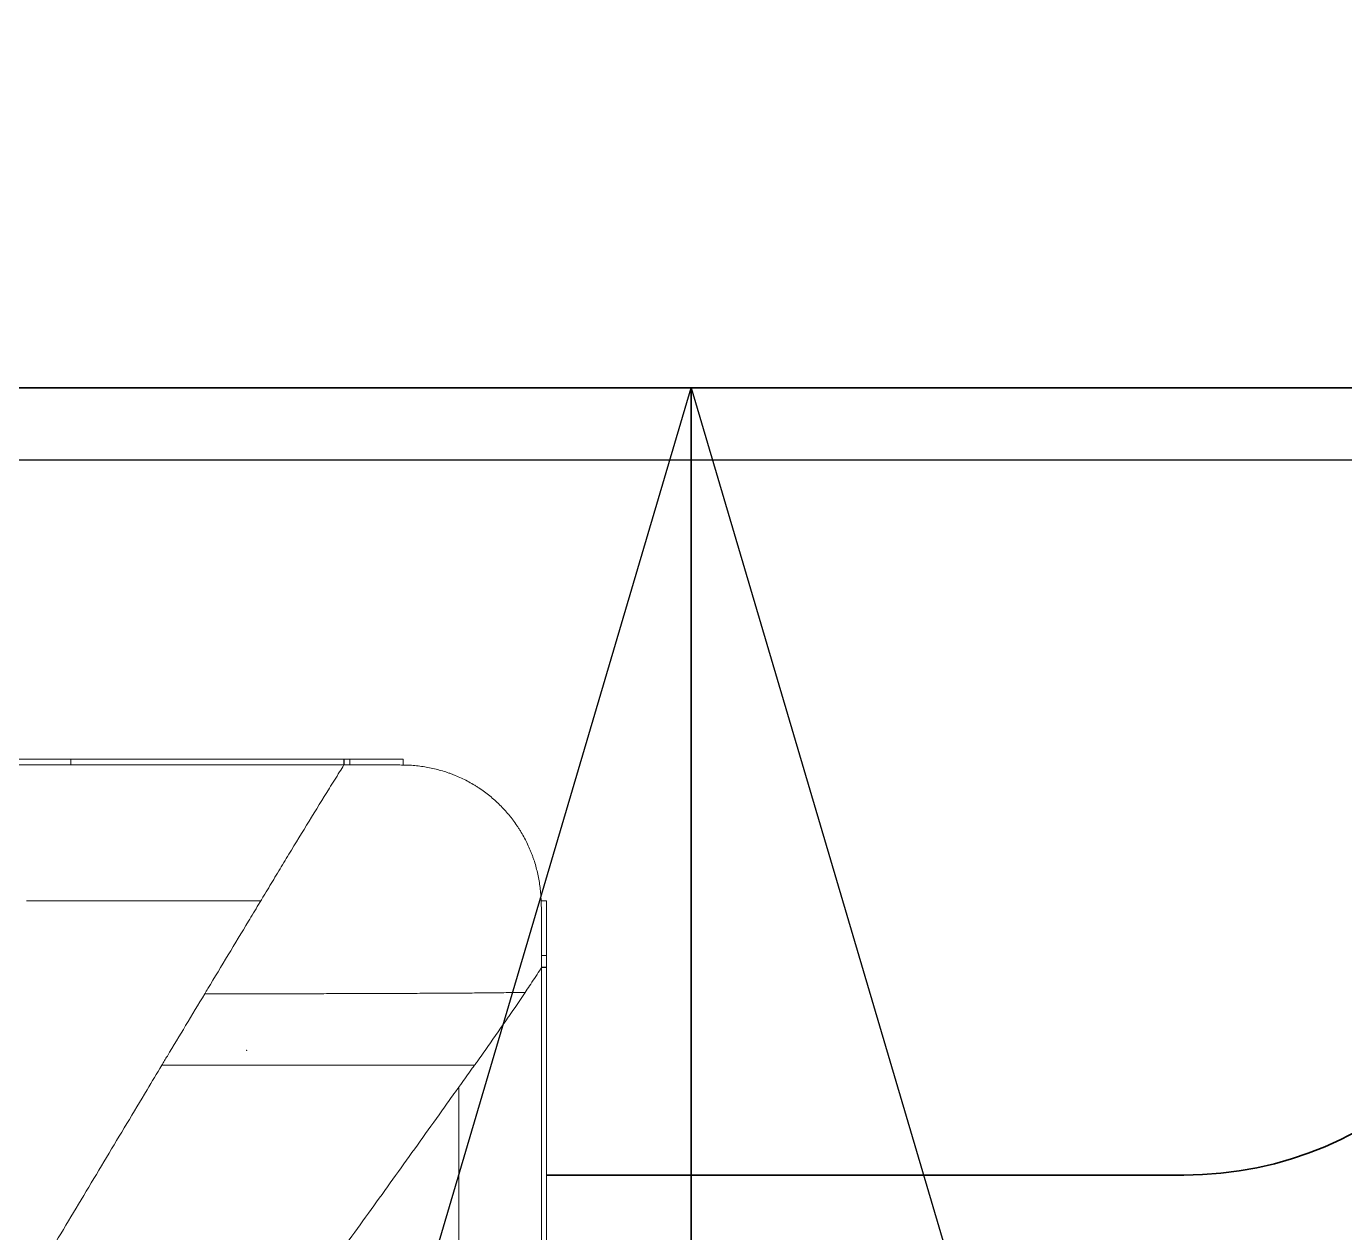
# Model space of a CAD drawing. Header units: inches. Extents: x 3778 to 56227, y -16914 to 35091.
# Drawn here: x 35995 to 36359.6, y -13172.6 to -12839 of the extents above; entities that cross this region are included whole.
import ezdxf

# ---------------------------------------------------------------- set-up
doc = ezdxf.new("R2010")
doc.units = ezdxf.units.IN
doc.header["$LTSCALE"] = 100
doc.header["$MEASUREMENT"] = 0
doc.header["$PDSIZE"] = 700.071425
for name, color, linetype in [('04-WIN', 4, 'Continuous'), ('06-FUR', 6, 'Continuous'), ('2-con', 2, 'Continuous')]:
    doc.layers.add(name, color=color, linetype=linetype)
doc.layers.add('mark-B', color=2, linetype='Continuous', lineweight=20)
doc.layers.add('SS-RLRG', color=4, linetype='Continuous', lineweight=35)

# ---------------------------------------------------------------- blocks, each defined once
blk = doc.blocks.new('cjvjf')
at = {"layer": '04-WIN'}
blk.add_lwpolyline([(145106.49, 64576.52), (147751.49, 64576.52), (147751.49, 64776.52), (145106.49, 64776.52)], close=True, dxfattribs=at)
blk = doc.blocks.new('cjscjdeh')
at = {"layer": '06-FUR', "color": 8}
for p, q in [((144021.85, 67904.88), (143528.52, 67904.88)), ((143775.18, 67069.88), (144021.85, 67904.88)), ((144515.18, 67904.88), (144021.85, 67904.88)), ((144021.85, 67904.88), (144021.85, 67069.88)), ((144021.85, 67904.88), (144268.52, 67069.88)), ((144021.85, 67069.88), (144021.85, 67904.88)), ((144988.52, 67884.88), (142068.52, 67884.88))]:
    blk.add_line(p, q, dxfattribs=at)
blk.add_blockref('cjvjf', (-2742.97, 3328.37))
blk = doc.blocks.new('무풍1way 일반')
at = {"layer": 'mark-B'}
blk.add_line((-544.41, -498.78), (-544.39, -498.78), dxfattribs=at)
blk.add_line((-544.41, -498.78), (-544.39, -498.78), dxfattribs=at)
for centre, major_axis, ratio, start_param, end_param in [((-598.09, -446.1), (-2.31, 0), 0.009278, 0.014051, 1.142358), ((-598.09, -446.1), (-2.31, 0), 0.009278, 0.014051, 1.142358), ((-546, -498.09), (0, -2.31), 0.000111, 5.014126, 6.269245), ((-546, -498.09), (0, -2.31), 0.000111, 5.014126, 6.269245)]:
    blk.add_ellipse(centre, major_axis=major_axis, ratio=ratio, start_param=start_param, end_param=end_param, dxfattribs=at)
for points, degree in [([(-600.41, -442.84), (-600.39, -308.78), (-600.38, -174.73), (-600.32, -40.67)], 3), ([(-600.41, -442.84), (-600.39, -308.78), (-600.38, -174.73), (-600.32, -40.67)], 3), ([(-505.88, -435.5), (-504.12, -432.57), (-502.36, -429.64), (-500.6, -426.71)], 3), ([(-505.88, -435.5), (-504.12, -432.57), (-502.36, -429.64), (-500.6, -426.71)], 3), ([(-600.4, -442.84), (-600.41, -442.84)], 1), ([(-600.4, -442.84), (-600.41, -442.84)], 1), ([(-600.4, -442.84), (-600.4, -442.8), (-600.4, -442.77), (-600.4, -442.73)], 3), ([(-600.4, -442.84), (-600.4, -442.8), (-600.4, -442.77), (-600.4, -442.73)], 3), ([(-600.37, -461.16), (-600.39, -461.17)], 1), ([(-600.37, -461.16), (-600.39, -461.17)], 1), ([(-521.35, -461.16), (-503.11, -461.16), (-484.88, -461.16), (-466.64, -461.16)], 3), ([(-521.35, -461.16), (-503.11, -461.16), (-484.88, -461.16), (-466.64, -461.16)], 3), ([(-466.64, -461.17), (-463.28, -461.17), (-459.91, -461.17), (-456.55, -461.17)], 3), ([(-466.64, -461.17), (-463.28, -461.17), (-459.91, -461.17), (-456.55, -461.17)], 3), ([(-456.55, -461.17), (-456.55, -461.17), (-456.55, -461.17), (-456.55, -461.16)], 3), ([(-456.55, -461.17), (-456.55, -461.17), (-456.55, -461.17), (-456.55, -461.16)], 3), ([(-544.41, -500.4), (-544.41, -500.42)], 1), ([(-544.39, -500.4), (-544.4, -500.4), (-544.4, -500.4), (-544.41, -500.4)], 3), ([(-544.41, -500.4), (-544.41, -500.42)], 1), ([(-544.39, -500.4), (-544.4, -500.4), (-544.4, -500.4), (-544.41, -500.4)], 3), ([(-468.81, -500.4), (-468.81, -500.42)], 1), ([(-468.81, -500.4), (-468.81, -500.42)], 1), ([(-447.72, -500.42), (-454.75, -500.42), (-461.78, -500.42), (-468.81, -500.42)], 3), ([(-447.72, -500.42), (-454.75, -500.42), (-461.78, -500.42), (-468.81, -500.42)], 3)]:
    blk.add_open_spline(points, degree=degree, dxfattribs=at)
for points, knots in [([(-598.85, -40.76), (-598.87, -57.51), (-598.88, -74.26), (-598.91, -107.76), (-598.93, -124.51), (-598.96, -174.76), (-598.98, -208.26), (-599.01, -275.25), (-599.02, -308.75), (-599.03, -375.75), (-599.04, -409.25), (-599.05, -442.75)], [0, 0, 0, 0, 0.125, 0.125, 0.25, 0.25, 0.5, 0.5, 0.75, 0.75, 1, 1, 1, 1]), ([(-598.85, -40.76), (-598.87, -57.51), (-598.88, -74.26), (-598.91, -107.76), (-598.93, -124.51), (-598.96, -174.76), (-598.98, -208.26), (-599.01, -275.25), (-599.02, -308.75), (-599.03, -375.75), (-599.04, -409.25), (-599.05, -442.75)], [0, 0, 0, 0, 0.125, 0.125, 0.25, 0.25, 0.5, 0.5, 0.75, 0.75, 1, 1, 1, 1]), ([(-576.12, -52.92), (-576.12, -53.56), (-576.12, -54.86), (-576.12, -56.81), (-576.12, -58.77), (-576.12, -60.74), (-576.12, -62.73), (-576.12, -64.74), (-576.12, -66.76), (-576.12, -68.79), (-576.12, -70.83), (-576.12, -72.89), (-576.12, -74.97), (-576.12, -77.05), (-576.12, -79.15), (-576.12, -81.27), (-576.12, -83.4), (-576.12, -85.54), (-576.12, -87.7), (-576.12, -89.87), (-576.12, -92.05), (-576.12, -94.25), (-576.12, -96.46), (-576.12, -98.69), (-576.12, -100.92), (-576.12, -103.18), (-576.12, -105.45), (-576.12, -107.73), (-576.12, -110.02), (-576.12, -112.33), (-576.12, -114.65), (-576.12, -116.99), (-576.12, -119.34), (-576.12, -121.7), (-576.12, -124.08), (-576.12, -126.47), (-576.12, -128.88), (-576.12, -131.3), (-576.12, -133.73), (-576.12, -136.18), (-576.12, -138.64), (-576.12, -147.53), (-576.12, -163.2), (-576.12, -186.05), (-576.12, -210.01), (-576.12, -229.05), (-576.12, -242.83), (-576.12, -251.03), (-576.12, -259.35), (-576.12, -267.8), (-576.12, -276.38), (-576.12, -285.08), (-576.12, -293.91), (-576.12, -302.87), (-576.12, -311.95), (-576.12, -321.15), (-576.12, -330.49), (-576.12, -339.95), (-576.12, -349.53), (-576.12, -359.25), (-576.12, -369.08), (-576.12, -379.05), (-576.12, -389.14), (-576.12, -399.36), (-576.12, -406.21), (-576.12, -409.66)], [0, 0, 0, 0, 0.005423, 0.010885, 0.016386, 0.021926, 0.027504, 0.033122, 0.038778, 0.044473, 0.050206, 0.055979, 0.06179, 0.067641, 0.07353, 0.079458, 0.085424, 0.09143, 0.097475, 0.103558, 0.10968, 0.115841, 0.122041, 0.12828, 0.134558, 0.140874, 0.14723, 0.153624, 0.160057, 0.166529, 0.17304, 0.179589, 0.186177, 0.192805, 0.19947, 0.206175, 0.212918, 0.219701, 0.226521, 0.233381, 0.240279, 0.247216, 0.308102, 0.37213, 0.439303, 0.509616, 0.532243, 0.555224, 0.578557, 0.602244, 0.626284, 0.650679, 0.675427, 0.700529, 0.725984, 0.751794, 0.777958, 0.804476, 0.831348, 0.858573, 0.886152, 0.914085, 0.94237, 0.971009, 1, 1, 1, 1]), ([(-576.12, -52.92), (-576.12, -53.56), (-576.12, -54.86), (-576.12, -56.81), (-576.12, -58.77), (-576.12, -60.74), (-576.12, -62.73), (-576.12, -64.74), (-576.12, -66.76), (-576.12, -68.79), (-576.12, -70.83), (-576.12, -72.89), (-576.12, -74.97), (-576.12, -77.05), (-576.12, -79.15), (-576.12, -81.27), (-576.12, -83.4), (-576.12, -85.54), (-576.12, -87.7), (-576.12, -89.87), (-576.12, -92.05), (-576.12, -94.25), (-576.12, -96.46), (-576.12, -98.69), (-576.12, -100.92), (-576.12, -103.18), (-576.12, -105.45), (-576.12, -107.73), (-576.12, -110.02), (-576.12, -112.33), (-576.12, -114.65), (-576.12, -116.99), (-576.12, -119.34), (-576.12, -121.7), (-576.12, -124.08), (-576.12, -126.47), (-576.12, -128.88), (-576.12, -131.3), (-576.12, -133.73), (-576.12, -136.18), (-576.12, -138.64), (-576.12, -147.53), (-576.12, -163.2), (-576.12, -186.05), (-576.12, -210.01), (-576.12, -229.05), (-576.12, -242.83), (-576.12, -251.03), (-576.12, -259.35), (-576.12, -267.8), (-576.12, -276.38), (-576.12, -285.08), (-576.12, -293.91), (-576.12, -302.87), (-576.12, -311.95), (-576.12, -321.15), (-576.12, -330.49), (-576.12, -339.95), (-576.12, -349.53), (-576.12, -359.25), (-576.12, -369.08), (-576.12, -379.05), (-576.12, -389.14), (-576.12, -399.36), (-576.12, -406.21), (-576.12, -409.66)], [0, 0, 0, 0, 0.005423, 0.010885, 0.016386, 0.021926, 0.027504, 0.033122, 0.038778, 0.044473, 0.050206, 0.055979, 0.06179, 0.067641, 0.07353, 0.079458, 0.085424, 0.09143, 0.097475, 0.103558, 0.10968, 0.115841, 0.122041, 0.12828, 0.134558, 0.140874, 0.14723, 0.153624, 0.160057, 0.166529, 0.17304, 0.179589, 0.186177, 0.192805, 0.19947, 0.206175, 0.212918, 0.219701, 0.226521, 0.233381, 0.240279, 0.247216, 0.308102, 0.37213, 0.439303, 0.509616, 0.532243, 0.555224, 0.578557, 0.602244, 0.626284, 0.650679, 0.675427, 0.700529, 0.725984, 0.751794, 0.777958, 0.804476, 0.831348, 0.858573, 0.886152, 0.914085, 0.94237, 0.971009, 1, 1, 1, 1]), ([(-522.37, -334.94), (-524.89, -338.42), (-531.46, -347.51), (-540.04, -359.39), (-548.12, -370.59), (-554.16, -378.98), (-560.19, -387.37), (-566.2, -395.77), (-571.2, -402.76), (-574.49, -407.39), (-575.81, -409.22), (-576.12, -409.66)], [0, 0, 0, 0, 0.139503, 0.364304, 0.476704, 0.589104, 0.701505, 0.813905, 0.926305, 0.982505, 1, 1, 1, 1]), ([(-522.37, -334.94), (-524.89, -338.42), (-531.46, -347.51), (-540.04, -359.39), (-548.12, -370.59), (-554.16, -378.98), (-560.19, -387.37), (-566.2, -395.77), (-571.2, -402.76), (-574.49, -407.39), (-575.81, -409.22), (-576.12, -409.66)], [0, 0, 0, 0, 0.139503, 0.364304, 0.476704, 0.589104, 0.701505, 0.813905, 0.926305, 0.982505, 1, 1, 1, 1]), ([(-494, -415.72), (-492.64, -413.46), (-487.55, -404.97), (-478.71, -390.24), (-469.35, -374.62), (-463.22, -364.4), (-460.84, -360.44), (-460.33, -359.59)], [0, 0, 0, 0, 0.120942, 0.454596, 0.788251, 0.955078, 1, 1, 1, 1]), ([(-494, -415.72), (-492.64, -413.46), (-487.55, -404.97), (-478.71, -390.24), (-469.35, -374.62), (-463.22, -364.4), (-460.84, -360.44), (-460.33, -359.59)], [0, 0, 0, 0, 0.120942, 0.454596, 0.788251, 0.955078, 1, 1, 1, 1]), ([(-576.12, -409.66), (-576.31, -409.92), (-577, -410.88), (-578.19, -412.53), (-579.45, -414.29), (-580.21, -415.35), (-580.48, -415.72)], [0, 0, 0, 0, 0.129938, 0.474228, 0.818517, 1, 1, 1, 1]), ([(-576.12, -409.66), (-576.31, -409.92), (-577, -410.88), (-578.19, -412.53), (-579.45, -414.29), (-580.21, -415.35), (-580.48, -415.72)], [0, 0, 0, 0, 0.129938, 0.474228, 0.818517, 1, 1, 1, 1]), ([(-580.48, -415.72), (-580.71, -416.04), (-581.94, -417.76), (-585.09, -422.19), (-587.96, -426.3), (-589.83, -429.02)], [0, 0, 0, 0, 0.074315, 0.388625, 1, 1, 1, 1]), ([(-580.48, -415.72), (-580.71, -416.04), (-581.94, -417.76), (-585.09, -422.19), (-587.96, -426.3), (-589.83, -429.02)], [0, 0, 0, 0, 0.074315, 0.388625, 1, 1, 1, 1]), ([(-580.48, -415.72), (-579.61, -415.72), (-578.73, -415.72), (-577.42, -415.72), (-576.98, -415.72), (-576.1, -415.72), (-575.66, -415.72), (-574.34, -415.72), (-573.46, -415.72), (-571.69, -415.72), (-570.81, -415.72), (-569.7, -415.72), (-569.48, -415.72), (-569.04, -415.72), (-568.81, -415.72), (-568.15, -415.72), (-567.71, -415.72), (-566.37, -415.72), (-565.48, -415.72), (-563.7, -415.72), (-562.8, -415.72), (-561.01, -415.72), (-560.11, -415.72), (-558.76, -415.72), (-558.32, -415.72), (-557.42, -415.72), (-556.97, -415.72), (-555.62, -415.72), (-554.72, -415.72), (-552.01, -415.72), (-550.21, -415.72), (-546.6, -415.72), (-544.79, -415.72), (-541.17, -415.72), (-539.36, -415.72), (-536.65, -415.72), (-535.74, -415.72), (-533.93, -415.72), (-533.02, -415.72), (-530.31, -415.72), (-528.49, -415.72), (-524.87, -415.72), (-523.05, -415.72), (-519.42, -415.72), (-517.61, -415.72), (-514.88, -415.72), (-513.98, -415.72), (-512.16, -415.72), (-511.25, -415.72), (-509.44, -415.72), (-508.53, -415.72), (-507.39, -415.72), (-507.17, -415.72), (-506.71, -415.72), (-506.48, -415.72), (-505.8, -415.72), (-505.35, -415.72), (-501.26, -415.72), (-497.63, -415.72), (-494, -415.72)], [0, 0, 0, 0, 0.03125, 0.03125, 0.046875, 0.046875, 0.0625, 0.0625, 0.09375, 0.09375, 0.125, 0.125, 0.132812, 0.132812, 0.140625, 0.140625, 0.15625, 0.15625, 0.1875, 0.1875, 0.21875, 0.21875, 0.25, 0.25, 0.265625, 0.265625, 0.28125, 0.28125, 0.3125, 0.3125, 0.375, 0.375, 0.4375, 0.4375, 0.5, 0.5, 0.53125, 0.53125, 0.5625, 0.5625, 0.625, 0.625, 0.6875, 0.6875, 0.75, 0.75, 0.78125, 0.78125, 0.8125, 0.8125, 0.84375, 0.84375, 0.851563, 0.851563, 0.859375, 0.859375, 0.875, 0.875, 1, 1, 1, 1]), ([(-580.48, -415.72), (-579.61, -415.72), (-578.73, -415.72), (-577.42, -415.72), (-576.98, -415.72), (-576.1, -415.72), (-575.66, -415.72), (-574.34, -415.72), (-573.46, -415.72), (-571.69, -415.72), (-570.81, -415.72), (-569.7, -415.72), (-569.48, -415.72), (-569.04, -415.72), (-568.81, -415.72), (-568.15, -415.72), (-567.71, -415.72), (-566.37, -415.72), (-565.48, -415.72), (-563.7, -415.72), (-562.8, -415.72), (-561.01, -415.72), (-560.11, -415.72), (-558.76, -415.72), (-558.32, -415.72), (-557.42, -415.72), (-556.97, -415.72), (-555.62, -415.72), (-554.72, -415.72), (-552.01, -415.72), (-550.21, -415.72), (-546.6, -415.72), (-544.79, -415.72), (-541.17, -415.72), (-539.36, -415.72), (-536.65, -415.72), (-535.74, -415.72), (-533.93, -415.72), (-533.02, -415.72), (-530.31, -415.72), (-528.49, -415.72), (-524.87, -415.72), (-523.05, -415.72), (-519.42, -415.72), (-517.61, -415.72), (-514.88, -415.72), (-513.98, -415.72), (-512.16, -415.72), (-511.25, -415.72), (-509.44, -415.72), (-508.53, -415.72), (-507.39, -415.72), (-507.17, -415.72), (-506.71, -415.72), (-506.48, -415.72), (-505.8, -415.72), (-505.35, -415.72), (-501.26, -415.72), (-497.63, -415.72), (-494, -415.72)], [0, 0, 0, 0, 0.03125, 0.03125, 0.046875, 0.046875, 0.0625, 0.0625, 0.09375, 0.09375, 0.125, 0.125, 0.132812, 0.132812, 0.140625, 0.140625, 0.15625, 0.15625, 0.1875, 0.1875, 0.21875, 0.21875, 0.25, 0.25, 0.265625, 0.265625, 0.28125, 0.28125, 0.3125, 0.3125, 0.375, 0.375, 0.4375, 0.4375, 0.5, 0.5, 0.53125, 0.53125, 0.5625, 0.5625, 0.625, 0.625, 0.6875, 0.6875, 0.75, 0.75, 0.78125, 0.78125, 0.8125, 0.8125, 0.84375, 0.84375, 0.851563, 0.851563, 0.859375, 0.859375, 0.875, 0.875, 1, 1, 1, 1]), ([(-500.6, -426.71), (-498.91, -423.9), (-496.71, -420.24), (-494.51, -416.57), (-494, -415.72)], [0, 0, 0, 0, 0.766411, 1, 1, 1, 1]), ([(-500.6, -426.71), (-498.91, -423.9), (-496.71, -420.24), (-494.51, -416.57), (-494, -415.72)], [0, 0, 0, 0, 0.766411, 1, 1, 1, 1]), ([(-589.83, -429.02), (-589.88, -429.1), (-591.45, -431.38), (-593.01, -433.66), (-594.49, -435.88)], [0, 0, 0, 0, 0.033607, 1, 1, 1, 1]), ([(-589.83, -429.02), (-589.88, -429.1), (-591.45, -431.38), (-593.01, -433.66), (-594.49, -435.88)], [0, 0, 0, 0, 0.033607, 1, 1, 1, 1]), ([(-594.49, -435.88), (-594.89, -436.47), (-596.23, -438.46), (-597.74, -440.76), (-598.86, -442.46), (-599.05, -442.75)], [0, 0, 0, 0, 0.259112, 0.872786, 1, 1, 1, 1]), ([(-594.49, -435.88), (-594.89, -436.47), (-596.23, -438.46), (-597.74, -440.76), (-598.86, -442.46), (-599.05, -442.75)], [0, 0, 0, 0, 0.259112, 0.872786, 1, 1, 1, 1]), ([(-505.88, -435.5), (-509.63, -435.5), (-513.37, -435.5), (-517.57, -435.5), (-518.04, -435.5), (-518.74, -435.5), (-518.97, -435.5), (-519.44, -435.5), (-519.67, -435.5), (-520.84, -435.5), (-521.78, -435.5), (-524.58, -435.5), (-526.45, -435.51), (-530.18, -435.51), (-532.05, -435.51), (-535.78, -435.52), (-537.65, -435.52), (-541.38, -435.53), (-543.24, -435.54), (-546.97, -435.55), (-548.83, -435.55), (-552.56, -435.56), (-554.42, -435.57), (-556.75, -435.58), (-557.21, -435.58), (-558.14, -435.58), (-558.61, -435.59), (-560, -435.59), (-560.93, -435.6), (-562.79, -435.6), (-563.72, -435.61), (-565.57, -435.62), (-566.5, -435.62), (-569.27, -435.63), (-571.12, -435.64), (-573.88, -435.66), (-574.8, -435.67), (-576.18, -435.68), (-576.64, -435.68), (-577.56, -435.69), (-578.01, -435.69), (-579.38, -435.7), (-580.3, -435.71), (-581.43, -435.72), (-581.66, -435.72), (-582.11, -435.72), (-582.56, -435.73), (-583.02, -435.73), (-583.35, -435.74), (-583.47, -435.74), (-583.69, -435.74), (-583.8, -435.74), (-584.14, -435.74), (-584.36, -435.75), (-584.81, -435.75), (-585.03, -435.75), (-585.7, -435.76), (-586.15, -435.77), (-587.48, -435.78), (-588.37, -435.79), (-590.13, -435.82), (-591.01, -435.83), (-592.76, -435.85), (-593.63, -435.86), (-594.49, -435.88)], [0, 0, 0, 0, 0.125, 0.125, 0.140625, 0.140625, 0.148437, 0.148437, 0.15625, 0.15625, 0.1875, 0.1875, 0.25, 0.25, 0.3125, 0.3125, 0.375, 0.375, 0.4375, 0.4375, 0.5, 0.5, 0.5625, 0.5625, 0.578125, 0.578125, 0.59375, 0.59375, 0.625, 0.625, 0.65625, 0.65625, 0.6875, 0.6875, 0.75, 0.75, 0.78125, 0.78125, 0.796875, 0.796875, 0.8125, 0.8125, 0.84375, 0.84375, 0.851563, 0.851563, 0.859375, 0.867188, 0.867188, 0.871094, 0.871094, 0.875, 0.875, 0.882813, 0.882813, 0.890625, 0.890625, 0.90625, 0.90625, 0.9375, 0.9375, 0.96875, 0.96875, 1, 1, 1, 1]), ([(-505.88, -435.5), (-509.63, -435.5), (-513.37, -435.5), (-517.57, -435.5), (-518.04, -435.5), (-518.74, -435.5), (-518.97, -435.5), (-519.44, -435.5), (-519.67, -435.5), (-520.84, -435.5), (-521.78, -435.5), (-524.58, -435.5), (-526.45, -435.51), (-530.18, -435.51), (-532.05, -435.51), (-535.78, -435.52), (-537.65, -435.52), (-541.38, -435.53), (-543.24, -435.54), (-546.97, -435.55), (-548.83, -435.55), (-552.56, -435.56), (-554.42, -435.57), (-556.75, -435.58), (-557.21, -435.58), (-558.14, -435.58), (-558.61, -435.59), (-560, -435.59), (-560.93, -435.6), (-562.79, -435.6), (-563.72, -435.61), (-565.57, -435.62), (-566.5, -435.62), (-569.27, -435.63), (-571.12, -435.64), (-573.88, -435.66), (-574.8, -435.67), (-576.18, -435.68), (-576.64, -435.68), (-577.56, -435.69), (-578.01, -435.69), (-579.38, -435.7), (-580.3, -435.71), (-581.43, -435.72), (-581.66, -435.72), (-582.11, -435.72), (-582.56, -435.73), (-583.02, -435.73), (-583.35, -435.74), (-583.47, -435.74), (-583.69, -435.74), (-583.8, -435.74), (-584.14, -435.74), (-584.36, -435.75), (-584.81, -435.75), (-585.03, -435.75), (-585.7, -435.76), (-586.15, -435.77), (-587.48, -435.78), (-588.37, -435.79), (-590.13, -435.82), (-591.01, -435.83), (-592.76, -435.85), (-593.63, -435.86), (-594.49, -435.88)], [0, 0, 0, 0, 0.125, 0.125, 0.140625, 0.140625, 0.148438, 0.148438, 0.15625, 0.15625, 0.1875, 0.1875, 0.25, 0.25, 0.3125, 0.3125, 0.375, 0.375, 0.4375, 0.4375, 0.5, 0.5, 0.5625, 0.5625, 0.578125, 0.578125, 0.59375, 0.59375, 0.625, 0.625, 0.65625, 0.65625, 0.6875, 0.6875, 0.75, 0.75, 0.78125, 0.78125, 0.796875, 0.796875, 0.8125, 0.8125, 0.84375, 0.84375, 0.851563, 0.851563, 0.859375, 0.867188, 0.867188, 0.871094, 0.871094, 0.875, 0.875, 0.882813, 0.882813, 0.890625, 0.890625, 0.90625, 0.90625, 0.9375, 0.9375, 0.96875, 0.96875, 1, 1, 1, 1]), ([(-505.88, -435.5), (-506.17, -435.98), (-508.33, -439.56), (-512.35, -446.24), (-517.03, -453.99), (-520.03, -458.96), (-521.16, -460.84), (-521.35, -461.16)], [0, 0, 0, 0, 0.055893, 0.4182, 0.780507, 0.96166, 1, 1, 1, 1]), ([(-505.88, -435.5), (-506.17, -435.98), (-508.33, -439.56), (-512.35, -446.24), (-517.03, -453.99), (-520.03, -458.96), (-521.16, -460.84), (-521.35, -461.16)], [0, 0, 0, 0, 0.055893, 0.4182, 0.780507, 0.96166, 1, 1, 1, 1]), ([(-600.41, -446.1), (-600.41, -445.56), (-600.41, -445.01), (-600.41, -444.2), (-600.41, -443.93), (-600.41, -443.38), (-600.41, -443.11), (-600.41, -442.84)], [0, 0, 0, 0, 0.5, 0.5, 0.75, 0.75, 1, 1, 1, 1]), ([(-600.41, -446.1), (-600.41, -445.56), (-600.41, -445.01), (-600.41, -444.2), (-600.41, -443.93), (-600.41, -443.38), (-600.41, -443.11), (-600.41, -442.84)], [0, 0, 0, 0, 0.5, 0.5, 0.75, 0.75, 1, 1, 1, 1]), ([(-600.4, -442.73), (-600.39, -442.73), (-600.38, -442.73), (-600.35, -442.73), (-600.33, -442.73), (-600.26, -442.74), (-600.22, -442.74), (-600.13, -442.74), (-600.08, -442.74), (-599.96, -442.74), (-599.9, -442.74), (-599.75, -442.74), (-599.68, -442.74), (-599.51, -442.74), (-599.42, -442.75), (-599.24, -442.75), (-599.15, -442.75), (-599.05, -442.75)], [0, 0, 0, 0, 0.125, 0.125, 0.25, 0.25, 0.375, 0.375, 0.5, 0.5, 0.625, 0.625, 0.75, 0.75, 0.875, 0.875, 1, 1, 1, 1]), ([(-600.4, -442.73), (-600.39, -442.73), (-600.38, -442.73), (-600.35, -442.73), (-600.33, -442.73), (-600.26, -442.74), (-600.22, -442.74), (-600.13, -442.74), (-600.08, -442.74), (-599.96, -442.74), (-599.9, -442.74), (-599.75, -442.74), (-599.68, -442.74), (-599.51, -442.74), (-599.42, -442.75), (-599.24, -442.75), (-599.15, -442.75), (-599.05, -442.75)], [0, 0, 0, 0, 0.125, 0.125, 0.25, 0.25, 0.375, 0.375, 0.5, 0.5, 0.625, 0.625, 0.75, 0.75, 0.875, 0.875, 1, 1, 1, 1]), ([(-600.4, -442.84), (-600.39, -442.84), (-600.38, -442.84), (-600.35, -442.84), (-600.33, -442.84), (-600.26, -442.84), (-600.22, -442.84), (-600.13, -442.85), (-600.08, -442.85), (-599.96, -442.85), (-599.9, -442.85), (-599.75, -442.85), (-599.68, -442.85), (-599.51, -442.85), (-599.42, -442.85), (-599.24, -442.85), (-599.15, -442.85), (-599.05, -442.86)], [0, 0, 0, 0, 0.125, 0.125, 0.25, 0.25, 0.375, 0.375, 0.5, 0.5, 0.625, 0.625, 0.75, 0.75, 0.875, 0.875, 1, 1, 1, 1]), ([(-600.4, -442.84), (-600.39, -442.84), (-600.38, -442.84), (-600.35, -442.84), (-600.33, -442.84), (-600.26, -442.84), (-600.22, -442.84), (-600.13, -442.85), (-600.08, -442.85), (-599.96, -442.85), (-599.9, -442.85), (-599.75, -442.85), (-599.68, -442.85), (-599.51, -442.85), (-599.42, -442.85), (-599.24, -442.85), (-599.15, -442.85), (-599.05, -442.86)], [0, 0, 0, 0, 0.125, 0.125, 0.25, 0.25, 0.375, 0.375, 0.5, 0.5, 0.625, 0.625, 0.75, 0.75, 0.875, 0.875, 1, 1, 1, 1]), ([(-599.05, -442.75), (-599.05, -442.75), (-599.05, -442.75), (-599.05, -442.78), (-599.05, -442.82), (-599.05, -442.86)], [0, 0, 0, 0, 0.000397, 0.000397, 1, 1, 1, 1]), ([(-599.05, -442.75), (-599.05, -442.75), (-599.05, -442.75), (-599.05, -442.78), (-599.05, -442.82), (-599.05, -442.86)], [0, 0, 0, 0, 0.000397, 0.000397, 1, 1, 1, 1]), ([(-599.05, -442.86), (-599.05, -442.94), (-599.05, -443.03), (-599.05, -443.45), (-599.05, -443.78), (-599.05, -444.65), (-599.05, -445.17), (-599.05, -445.84), (-599.05, -445.98), (-599.05, -446.12)], [0, 0, 0, 0, 0.080013, 0.080013, 0.386564, 0.386564, 0.870225, 0.870225, 1, 1, 1, 1]), ([(-599.05, -442.86), (-599.05, -442.94), (-599.05, -443.03), (-599.05, -443.45), (-599.05, -443.78), (-599.05, -444.65), (-599.05, -445.17), (-599.05, -445.84), (-599.05, -445.98), (-599.05, -446.12)], [0, 0, 0, 0, 0.080013, 0.080013, 0.386564, 0.386564, 0.870225, 0.870225, 1, 1, 1, 1]), ([(-600.37, -461.16), (-600.38, -460.54), (-600.38, -459.91), (-600.39, -458.97), (-600.39, -458.66), (-600.39, -458.18), (-600.39, -458.03), (-600.39, -457.71), (-600.39, -457.56), (-600.39, -456.77), (-600.39, -456.15), (-600.39, -454.89), (-600.39, -454.26), (-600.39, -451.12), (-600.4, -448.61), (-600.4, -446.1)], [0, 0, 0, 0, 0.125, 0.125, 0.1875, 0.1875, 0.21875, 0.21875, 0.25, 0.25, 0.375, 0.375, 0.5, 0.5, 1, 1, 1, 1]), ([(-600.37, -461.16), (-600.38, -460.54), (-600.38, -459.91), (-600.39, -458.97), (-600.39, -458.66), (-600.39, -458.18), (-600.39, -458.03), (-600.39, -457.71), (-600.39, -457.56), (-600.39, -456.77), (-600.39, -456.15), (-600.39, -454.89), (-600.39, -454.26), (-600.39, -451.12), (-600.4, -448.61), (-600.4, -446.1)], [0, 0, 0, 0, 0.125, 0.125, 0.1875, 0.1875, 0.21875, 0.21875, 0.25, 0.25, 0.375, 0.375, 0.5, 0.5, 1, 1, 1, 1]), ([(-599.05, -446.12), (-599.04, -448.64), (-599.04, -451.16), (-599.03, -454.31), (-599.03, -454.94), (-599.03, -455.88), (-599.03, -456.2), (-599.03, -456.67), (-599.03, -456.91), (-599.03, -457.14), (-599.03, -457.3), (-599.03, -457.38), (-599.03, -457.54), (-599.02, -457.61), (-599.02, -457.77), (-599.02, -457.85), (-599.02, -457.97), (-599.02, -458.01), (-599.02, -458.09), (-599.01, -458.13), (-599.01, -458.24), (-599.01, -458.32), (-598.99, -458.72), (-598.98, -459.03), (-598.95, -459.98), (-598.93, -460.6), (-598.91, -461.23)], [0, 0, 0, 0, 0.5, 0.5, 0.625, 0.625, 0.6875, 0.6875, 0.71875, 0.734375, 0.734375, 0.75, 0.75, 0.765625, 0.765625, 0.78125, 0.78125, 0.789062, 0.789062, 0.796875, 0.796875, 0.8125, 0.8125, 0.875, 0.875, 1, 1, 1, 1]), ([(-599.05, -446.12), (-599.04, -448.64), (-599.04, -451.16), (-599.03, -454.31), (-599.03, -454.94), (-599.03, -455.88), (-599.03, -456.2), (-599.03, -456.67), (-599.03, -456.91), (-599.03, -457.14), (-599.03, -457.3), (-599.03, -457.38), (-599.03, -457.54), (-599.02, -457.61), (-599.02, -457.77), (-599.02, -457.85), (-599.02, -457.97), (-599.02, -458.01), (-599.02, -458.09), (-599.01, -458.13), (-599.01, -458.24), (-599.01, -458.32), (-598.99, -458.72), (-598.98, -459.03), (-598.95, -459.98), (-598.93, -460.6), (-598.91, -461.23)], [0, 0, 0, 0, 0.5, 0.5, 0.625, 0.625, 0.6875, 0.6875, 0.71875, 0.734375, 0.734375, 0.75, 0.75, 0.765625, 0.765625, 0.78125, 0.78125, 0.789063, 0.789063, 0.796875, 0.796875, 0.8125, 0.8125, 0.875, 0.875, 1, 1, 1, 1]), ([(-600.37, -461.16), (-600.37, -461.17), (-600.36, -461.17), (-600.32, -461.18), (-600.3, -461.19), (-600.23, -461.19), (-600.19, -461.2), (-600.09, -461.2), (-600.03, -461.21), (-599.9, -461.21), (-599.83, -461.22), (-599.67, -461.22), (-599.59, -461.22), (-599.41, -461.23), (-599.32, -461.23), (-599.12, -461.23), (-599.02, -461.23), (-598.91, -461.23)], [0, 0, 0, 0, 0.125, 0.125, 0.25, 0.25, 0.375, 0.375, 0.5, 0.5, 0.625, 0.625, 0.75, 0.75, 0.875, 0.875, 1, 1, 1, 1]), ([(-600.37, -461.16), (-600.37, -461.17), (-600.36, -461.17), (-600.32, -461.18), (-600.3, -461.19), (-600.23, -461.19), (-600.19, -461.2), (-600.09, -461.2), (-600.03, -461.21), (-599.9, -461.21), (-599.83, -461.22), (-599.67, -461.22), (-599.59, -461.22), (-599.41, -461.23), (-599.32, -461.23), (-599.12, -461.23), (-599.02, -461.23), (-598.91, -461.23)], [0, 0, 0, 0, 0.125, 0.125, 0.25, 0.25, 0.375, 0.375, 0.5, 0.5, 0.625, 0.625, 0.75, 0.75, 0.875, 0.875, 1, 1, 1, 1]), ([(-598.91, -461.23), (-598.9, -461.54), (-598.89, -461.85), (-598.87, -462.23), (-598.86, -462.31), (-598.85, -462.47), (-598.84, -462.7), (-598.78, -463.55), (-598.7, -464.31), (-598.47, -466.14), (-598.26, -467.36), (-597.87, -469.16), (-597.72, -469.75), (-597.4, -470.94), (-597.23, -471.54), (-596.94, -472.42), (-596.84, -472.72), (-596.69, -473.16), (-596.64, -473.3), (-596.53, -473.59), (-596.37, -474.03), (-596.2, -474.47), (-595.97, -475.04), (-595.85, -475.32), (-595.24, -476.74), (-594.7, -477.85), (-593.82, -479.46), (-593.51, -479.99), (-593.03, -480.78), (-592.86, -481.04), (-592.53, -481.55), (-592.02, -482.32), (-591.48, -483.08), (-590.92, -483.82), (-590.73, -484.06), (-590.44, -484.43), (-590.34, -484.55), (-590.14, -484.79), (-590.04, -484.91), (-589.55, -485.51), (-589.14, -485.97), (-588.51, -486.65), (-588.3, -486.88), (-587.88, -487.32), (-587.66, -487.54), (-586.56, -488.62), (-585.65, -489.44), (-583.74, -490.99), (-582.75, -491.72), (-581.58, -492.49), (-581.45, -492.57), (-581.19, -492.74), (-581.06, -492.83), (-580.67, -493.07), (-580.4, -493.24), (-579.6, -493.71), (-579.06, -494.02), (-577.42, -494.89), (-576.29, -495.41), (-574.86, -496), (-574.57, -496.11), (-574.13, -496.28), (-573.99, -496.34), (-573.7, -496.44), (-572.97, -496.71), (-572.23, -496.95), (-570.46, -497.48), (-569.27, -497.78), (-566.86, -498.25), (-565.65, -498.43), (-563.82, -498.62), (-563.2, -498.67), (-562.43, -498.71), (-562.28, -498.71), (-561.97, -498.73), (-561.81, -498.73), (-561.35, -498.74), (-561.04, -498.75), (-560.73, -498.75)], [0, 0, 0, 0, 0.015625, 0.015625, 0.019531, 0.019531, 0.023438, 0.03125, 0.0625, 0.0625, 0.125, 0.125, 0.15625, 0.15625, 0.1875, 0.1875, 0.203125, 0.203125, 0.210938, 0.210938, 0.21875, 0.234375, 0.234375, 0.25, 0.25, 0.3125, 0.3125, 0.34375, 0.34375, 0.359375, 0.359375, 0.375, 0.40625, 0.40625, 0.421875, 0.421875, 0.429688, 0.429688, 0.4375, 0.4375, 0.46875, 0.46875, 0.484375, 0.484375, 0.5, 0.5, 0.5625, 0.5625, 0.625, 0.625, 0.632813, 0.632813, 0.640625, 0.640625, 0.65625, 0.65625, 0.6875, 0.6875, 0.75, 0.75, 0.765625, 0.765625, 0.773438, 0.773438, 0.78125, 0.8125, 0.8125, 0.875, 0.875, 0.9375, 0.9375, 0.96875, 0.96875, 0.976563, 0.976563, 0.984375, 0.984375, 1, 1, 1, 1]), ([(-598.91, -461.23), (-598.9, -461.54), (-598.89, -461.85), (-598.87, -462.23), (-598.86, -462.31), (-598.85, -462.47), (-598.84, -462.7), (-598.78, -463.55), (-598.7, -464.31), (-598.47, -466.14), (-598.26, -467.36), (-597.87, -469.16), (-597.72, -469.75), (-597.4, -470.94), (-597.23, -471.54), (-596.94, -472.42), (-596.84, -472.72), (-596.69, -473.16), (-596.64, -473.3), (-596.53, -473.59), (-596.37, -474.03), (-596.2, -474.47), (-595.97, -475.04), (-595.85, -475.32), (-595.24, -476.74), (-594.7, -477.85), (-593.82, -479.46), (-593.51, -479.99), (-593.03, -480.78), (-592.86, -481.04), (-592.53, -481.55), (-592.02, -482.32), (-591.48, -483.08), (-590.92, -483.82), (-590.73, -484.06), (-590.44, -484.43), (-590.34, -484.55), (-590.14, -484.79), (-590.04, -484.91), (-589.55, -485.51), (-589.14, -485.97), (-588.51, -486.65), (-588.3, -486.88), (-587.88, -487.32), (-587.66, -487.54), (-586.56, -488.62), (-585.65, -489.44), (-583.74, -490.99), (-582.75, -491.72), (-581.58, -492.49), (-581.45, -492.57), (-581.19, -492.74), (-581.06, -492.83), (-580.67, -493.07), (-580.4, -493.24), (-579.6, -493.71), (-579.06, -494.02), (-577.42, -494.89), (-576.29, -495.41), (-574.86, -496), (-574.57, -496.11), (-574.13, -496.28), (-573.99, -496.34), (-573.7, -496.44), (-572.97, -496.71), (-572.23, -496.95), (-570.46, -497.48), (-569.27, -497.78), (-566.86, -498.25), (-565.65, -498.43), (-563.82, -498.62), (-563.2, -498.67), (-562.43, -498.71), (-562.28, -498.71), (-561.97, -498.73), (-561.81, -498.73), (-561.35, -498.74), (-561.04, -498.75), (-560.73, -498.75)], [0, 0, 0, 0, 0.015625, 0.015625, 0.019531, 0.019531, 0.023437, 0.03125, 0.0625, 0.0625, 0.125, 0.125, 0.15625, 0.15625, 0.1875, 0.1875, 0.203125, 0.203125, 0.210937, 0.210937, 0.21875, 0.234375, 0.234375, 0.25, 0.25, 0.3125, 0.3125, 0.34375, 0.34375, 0.359375, 0.359375, 0.375, 0.40625, 0.40625, 0.421875, 0.421875, 0.429687, 0.429687, 0.4375, 0.4375, 0.46875, 0.46875, 0.484375, 0.484375, 0.5, 0.5, 0.5625, 0.5625, 0.625, 0.625, 0.632813, 0.632813, 0.640625, 0.640625, 0.65625, 0.65625, 0.6875, 0.6875, 0.75, 0.75, 0.765625, 0.765625, 0.773438, 0.773438, 0.78125, 0.8125, 0.8125, 0.875, 0.875, 0.9375, 0.9375, 0.96875, 0.96875, 0.976563, 0.976563, 0.984375, 0.984375, 1, 1, 1, 1]), ([(-521.35, -461.16), (-521.62, -461.61), (-522.36, -462.83), (-523.56, -464.82), (-524.95, -467.14), (-526.81, -470.22), (-530.06, -475.61), (-534.73, -483.25), (-539.41, -490.83), (-542.63, -495.99), (-543.98, -498.13), (-544.39, -498.78)], [0, 0, 0, 0, 0.035081, 0.095911, 0.156741, 0.217571, 0.33923, 0.582549, 0.825868, 0.947527, 1, 1, 1, 1]), ([(-521.35, -461.16), (-521.62, -461.61), (-522.36, -462.83), (-523.56, -464.82), (-524.95, -467.14), (-526.81, -470.22), (-530.06, -475.61), (-534.73, -483.25), (-539.41, -490.83), (-542.63, -495.99), (-543.98, -498.13), (-544.39, -498.78)], [0, 0, 0, 0, 0.035081, 0.095911, 0.156741, 0.217571, 0.33923, 0.582549, 0.825868, 0.947527, 1, 1, 1, 1]), ([(-560.71, -500.4), (-560.71, -500.39), (-560.71, -500.38), (-560.72, -500.34), (-560.72, -500.31), (-560.72, -500.26), (-560.72, -500.25), (-560.72, -500.23), (-560.72, -500.19), (-560.72, -500.16), (-560.72, -500.07), (-560.72, -500.01), (-560.72, -499.91), (-560.72, -499.89), (-560.72, -499.86), (-560.72, -499.84), (-560.72, -499.78), (-560.72, -499.73), (-560.73, -499.6), (-560.73, -499.51), (-560.73, -499.38), (-560.73, -499.36), (-560.73, -499.31), (-560.73, -499.28), (-560.73, -499.2), (-560.73, -499.15), (-560.73, -499.06), (-560.73, -499.03), (-560.73, -498.99), (-560.73, -498.98), (-560.73, -498.97), (-560.73, -498.95), (-560.73, -498.88), (-560.73, -498.81), (-560.73, -498.75)], [0, 0, 0, 0, 0.125, 0.125, 0.25, 0.25, 0.28125, 0.28125, 0.3125, 0.375, 0.375, 0.5, 0.5, 0.53125, 0.53125, 0.5625, 0.5625, 0.625, 0.625, 0.75, 0.75, 0.78125, 0.78125, 0.8125, 0.8125, 0.875, 0.875, 0.90625, 0.914063, 0.914063, 0.921875, 0.921875, 0.9375, 1, 1, 1, 1]), ([(-560.71, -500.4), (-560.71, -500.39), (-560.71, -500.38), (-560.72, -500.34), (-560.72, -500.31), (-560.72, -500.26), (-560.72, -500.25), (-560.72, -500.23), (-560.72, -500.19), (-560.72, -500.16), (-560.72, -500.07), (-560.72, -500.01), (-560.72, -499.91), (-560.72, -499.89), (-560.72, -499.86), (-560.72, -499.84), (-560.72, -499.78), (-560.72, -499.73), (-560.73, -499.6), (-560.73, -499.51), (-560.73, -499.38), (-560.73, -499.36), (-560.73, -499.31), (-560.73, -499.28), (-560.73, -499.2), (-560.73, -499.15), (-560.73, -499.06), (-560.73, -499.03), (-560.73, -498.99), (-560.73, -498.98), (-560.73, -498.97), (-560.73, -498.95), (-560.73, -498.88), (-560.73, -498.81), (-560.73, -498.75)], [0, 0, 0, 0, 0.125, 0.125, 0.25, 0.25, 0.28125, 0.28125, 0.3125, 0.375, 0.375, 0.5, 0.5, 0.53125, 0.53125, 0.5625, 0.5625, 0.625, 0.625, 0.75, 0.75, 0.78125, 0.78125, 0.8125, 0.8125, 0.875, 0.875, 0.90625, 0.914062, 0.914062, 0.921875, 0.921875, 0.9375, 1, 1, 1, 1]), ([(-560.73, -498.75), (-560.42, -498.76), (-560.11, -498.76), (-559.73, -498.77), (-559.65, -498.77), (-559.5, -498.77), (-559.42, -498.77), (-559.19, -498.77), (-559.04, -498.77), (-558.58, -498.77), (-558.27, -498.77), (-557.66, -498.77), (-557.35, -498.77), (-556.43, -498.77), (-555.82, -498.77), (-554.9, -498.77), (-554.59, -498.77), (-553.97, -498.77), (-553.67, -498.77), (-550.91, -498.78), (-548.45, -498.78), (-546, -498.78)], [0, 0, 0, 0, 0.0625, 0.0625, 0.078125, 0.078125, 0.09375, 0.09375, 0.125, 0.125, 0.1875, 0.1875, 0.25, 0.25, 0.375, 0.375, 0.4375, 0.4375, 0.5, 0.5, 1, 1, 1, 1]), ([(-560.73, -498.75), (-560.42, -498.76), (-560.11, -498.76), (-559.73, -498.77), (-559.65, -498.77), (-559.5, -498.77), (-559.42, -498.77), (-559.19, -498.77), (-559.04, -498.77), (-558.58, -498.77), (-558.27, -498.77), (-557.66, -498.77), (-557.35, -498.77), (-556.43, -498.77), (-555.82, -498.77), (-554.9, -498.77), (-554.59, -498.77), (-553.97, -498.77), (-553.67, -498.77), (-550.91, -498.78), (-548.45, -498.78), (-546, -498.78)], [0, 0, 0, 0, 0.0625, 0.0625, 0.078125, 0.078125, 0.09375, 0.09375, 0.125, 0.125, 0.1875, 0.1875, 0.25, 0.25, 0.375, 0.375, 0.4375, 0.4375, 0.5, 0.5, 1, 1, 1, 1]), ([(-546, -498.78), (-546, -498.78), (-546, -498.78), (-545.73, -498.78), (-545.47, -498.78), (-545.07, -498.78), (-544.94, -498.78), (-544.67, -498.78), (-544.54, -498.78), (-544.41, -498.78)], [0, 0, 0, 0, 0.000222, 0.000222, 0.500245, 0.500245, 0.752773, 0.752773, 1, 1, 1, 1]), ([(-546, -498.78), (-546, -498.78), (-546, -498.78), (-545.73, -498.78), (-545.47, -498.78), (-545.07, -498.78), (-544.94, -498.78), (-544.67, -498.78), (-544.54, -498.78), (-544.41, -498.78)], [0, 0, 0, 0, 0.000222, 0.000222, 0.500245, 0.500245, 0.752773, 0.752773, 1, 1, 1, 1]), ([(-544.41, -500.4), (-544.41, -500.4), (-544.41, -500.39), (-544.41, -500.35), (-544.41, -500.32), (-544.41, -500.24), (-544.41, -500.19), (-544.41, -500.08), (-544.41, -500.01), (-544.41, -499.87), (-544.41, -499.79), (-544.41, -499.62), (-544.41, -499.52), (-544.41, -499.33), (-544.41, -499.22), (-544.41, -499.01), (-544.41, -498.89), (-544.41, -498.78)], [0, 0, 0, 0, 0.125, 0.125, 0.25, 0.25, 0.375, 0.375, 0.5, 0.5, 0.625, 0.625, 0.75, 0.75, 0.875, 0.875, 1, 1, 1, 1]), ([(-544.41, -500.4), (-544.41, -500.4), (-544.41, -500.39), (-544.41, -500.35), (-544.41, -500.32), (-544.41, -500.24), (-544.41, -500.19), (-544.41, -500.08), (-544.41, -500.01), (-544.41, -499.87), (-544.41, -499.79), (-544.41, -499.62), (-544.41, -499.52), (-544.41, -499.33), (-544.41, -499.22), (-544.41, -499.01), (-544.41, -498.89), (-544.41, -498.78)], [0, 0, 0, 0, 0.125, 0.125, 0.25, 0.25, 0.375, 0.375, 0.5, 0.5, 0.625, 0.625, 0.75, 0.75, 0.875, 0.875, 1, 1, 1, 1]), ([(-544.39, -500.4), (-544.39, -500.4), (-544.39, -500.39), (-544.39, -500.35), (-544.39, -500.32), (-544.39, -500.24), (-544.39, -500.19), (-544.39, -500.08), (-544.39, -500.02), (-544.39, -499.87), (-544.39, -499.79), (-544.39, -499.62), (-544.39, -499.52), (-544.39, -499.33), (-544.39, -499.22), (-544.39, -499.01), (-544.39, -498.89), (-544.39, -498.78)], [0, 0, 0, 0, 0.125, 0.125, 0.25, 0.25, 0.375, 0.375, 0.5, 0.5, 0.625, 0.625, 0.75, 0.75, 0.875, 0.875, 1, 1, 1, 1]), ([(-544.39, -498.78), (-542.85, -498.78), (-541.31, -498.78), (-533.61, -498.78), (-527.45, -498.78), (-503.8, -498.78), (-486.31, -498.78), (-468.81, -498.78)], [0, 0, 0, 0, 0.061118, 0.061118, 0.305591, 0.305591, 1, 1, 1, 1]), ([(-544.39, -500.4), (-544.39, -500.4), (-544.39, -500.39), (-544.39, -500.35), (-544.39, -500.32), (-544.39, -500.24), (-544.39, -500.19), (-544.39, -500.08), (-544.39, -500.02), (-544.39, -499.87), (-544.39, -499.79), (-544.39, -499.62), (-544.39, -499.52), (-544.39, -499.33), (-544.39, -499.22), (-544.39, -499.01), (-544.39, -498.89), (-544.39, -498.78)], [0, 0, 0, 0, 0.125, 0.125, 0.25, 0.25, 0.375, 0.375, 0.5, 0.5, 0.625, 0.625, 0.75, 0.75, 0.875, 0.875, 1, 1, 1, 1]), ([(-544.39, -498.78), (-542.85, -498.78), (-541.31, -498.78), (-533.61, -498.78), (-527.45, -498.78), (-503.8, -498.78), (-486.31, -498.78), (-468.81, -498.78)], [0, 0, 0, 0, 0.061118, 0.061118, 0.305591, 0.305591, 1, 1, 1, 1]), ([(-468.81, -500.4), (-468.81, -500.4), (-468.81, -500.39), (-468.81, -500.35), (-468.81, -500.32), (-468.81, -500.24), (-468.81, -500.19), (-468.81, -500.08), (-468.81, -500.02), (-468.81, -499.87), (-468.81, -499.79), (-468.81, -499.62), (-468.81, -499.52), (-468.81, -499.33), (-468.81, -499.22), (-468.81, -499.01), (-468.81, -498.89), (-468.81, -498.78)], [0, 0, 0, 0, 0.125, 0.125, 0.25, 0.25, 0.375, 0.375, 0.5, 0.5, 0.625, 0.625, 0.75, 0.75, 0.875, 0.875, 1, 1, 1, 1]), ([(-468.81, -498.78), (-467.27, -498.78), (-465.73, -498.78), (-458.78, -498.78), (-453.36, -498.78), (-447.95, -498.78)], [0, 0, 0, 0, 0.221355, 0.221355, 1, 1, 1, 1]), ([(-468.81, -500.4), (-468.81, -500.4), (-468.81, -500.39), (-468.81, -500.35), (-468.81, -500.32), (-468.81, -500.24), (-468.81, -500.19), (-468.81, -500.08), (-468.81, -500.02), (-468.81, -499.87), (-468.81, -499.79), (-468.81, -499.62), (-468.81, -499.52), (-468.81, -499.33), (-468.81, -499.22), (-468.81, -499.01), (-468.81, -498.89), (-468.81, -498.78)], [0, 0, 0, 0, 0.125, 0.125, 0.25, 0.25, 0.375, 0.375, 0.5, 0.5, 0.625, 0.625, 0.75, 0.75, 0.875, 0.875, 1, 1, 1, 1]), ([(-468.81, -498.78), (-467.27, -498.78), (-465.73, -498.78), (-458.78, -498.78), (-453.36, -498.78), (-447.95, -498.78)], [0, 0, 0, 0, 0.221355, 0.221355, 1, 1, 1, 1]), ([(-546, -500.4), (-548.45, -500.4), (-550.9, -500.4), (-553.66, -500.4), (-553.97, -500.4), (-554.58, -500.4), (-554.89, -500.4), (-555.81, -500.4), (-556.42, -500.4), (-557.65, -500.4), (-558.26, -500.4), (-559.18, -500.4), (-559.49, -500.4), (-560.1, -500.4), (-560.41, -500.4), (-560.71, -500.4)], [0, 0, 0, 0, 0.5, 0.5, 0.5625, 0.5625, 0.625, 0.625, 0.75, 0.75, 0.875, 0.875, 0.9375, 0.9375, 1, 1, 1, 1]), ([(-560.71, -500.4), (-560.71, -500.4), (-560.71, -500.4), (-560.71, -500.41), (-560.71, -500.41), (-560.71, -500.41)], [0, 0, 0, 0, 0.436099, 0.436099, 1, 1, 1, 1]), ([(-546, -500.4), (-548.45, -500.4), (-550.9, -500.4), (-553.66, -500.4), (-553.97, -500.4), (-554.58, -500.4), (-554.89, -500.4), (-555.81, -500.4), (-556.42, -500.4), (-557.65, -500.4), (-558.26, -500.4), (-559.18, -500.4), (-559.49, -500.4), (-560.1, -500.4), (-560.41, -500.4), (-560.71, -500.4)], [0, 0, 0, 0, 0.5, 0.5, 0.5625, 0.5625, 0.625, 0.625, 0.75, 0.75, 0.875, 0.875, 0.9375, 0.9375, 1, 1, 1, 1]), ([(-560.71, -500.4), (-560.71, -500.4), (-560.71, -500.4), (-560.71, -500.41), (-560.71, -500.41), (-560.71, -500.41)], [0, 0, 0, 0, 0.436099, 0.436099, 1, 1, 1, 1]), ([(-546, -500.42), (-548.45, -500.42), (-550.9, -500.42), (-553.66, -500.42), (-553.97, -500.42), (-554.58, -500.42), (-555.5, -500.42), (-557.65, -500.42), (-559.49, -500.42), (-560.71, -500.41)], [0, 0, 0, 0, 0.5, 0.5, 0.5625, 0.5625, 0.625, 0.75, 1, 1, 1, 1]), ([(-546, -500.42), (-548.45, -500.42), (-550.9, -500.42), (-553.66, -500.42), (-553.97, -500.42), (-554.58, -500.42), (-555.5, -500.42), (-557.65, -500.42), (-559.49, -500.42), (-560.71, -500.41)], [0, 0, 0, 0, 0.5, 0.5, 0.5625, 0.5625, 0.625, 0.75, 1, 1, 1, 1]), ([(-544.41, -500.42), (-544.54, -500.42), (-544.68, -500.42), (-544.94, -500.42), (-545.07, -500.42), (-545.34, -500.42), (-545.47, -500.42), (-545.73, -500.42), (-545.86, -500.42), (-546, -500.42)], [0, 0, 0, 0, 0.25, 0.25, 0.5, 0.5, 0.750001, 0.750001, 1, 1, 1, 1]), ([(-544.41, -500.42), (-544.54, -500.42), (-544.68, -500.42), (-544.94, -500.42), (-545.07, -500.42), (-545.34, -500.42), (-545.47, -500.42), (-545.73, -500.42), (-545.86, -500.42), (-546, -500.42)], [0, 0, 0, 0, 0.25, 0.25, 0.500001, 0.500001, 0.750001, 0.750001, 1, 1, 1, 1]), ([(-468.81, -500.42), (-480.37, -500.42), (-491.93, -500.42), (-509.55, -500.42), (-515.62, -500.42), (-527.74, -500.42), (-533.8, -500.42), (-541.38, -500.42), (-542.9, -500.42), (-544.41, -500.42)], [0, 0, 0, 0, 0.45872, 0.45872, 0.699289, 0.699289, 0.939858, 0.939858, 1, 1, 1, 1]), ([(-468.81, -500.42), (-480.37, -500.42), (-491.93, -500.42), (-509.55, -500.42), (-515.62, -500.42), (-527.74, -500.42), (-533.8, -500.42), (-541.38, -500.42), (-542.9, -500.42), (-544.41, -500.42)], [0, 0, 0, 0, 0.45872, 0.45872, 0.699289, 0.699289, 0.939858, 0.939858, 1, 1, 1, 1]), ([(-468.81, -500.4), (-470.33, -500.4), (-471.84, -500.4), (-479.42, -500.4), (-485.48, -500.4), (-500.35, -500.4), (-509.16, -500.4), (-526.77, -500.4), (-535.58, -500.4), (-544.39, -500.4)], [0, 0, 0, 0, 0.060162, 0.060162, 0.300812, 0.300812, 0.650406, 0.650406, 1, 1, 1, 1]), ([(-468.81, -500.4), (-470.33, -500.4), (-471.84, -500.4), (-479.42, -500.4), (-485.48, -500.4), (-500.35, -500.4), (-509.16, -500.4), (-526.77, -500.4), (-535.58, -500.4), (-544.39, -500.4)], [0, 0, 0, 0, 0.060162, 0.060162, 0.300812, 0.300812, 0.650406, 0.650406, 1, 1, 1, 1]), ([(-447.98, -500.4), (-451.43, -500.4), (-454.87, -500.4), (-461.82, -500.4), (-465.32, -500.4), (-468.81, -500.4)], [0, 0, 0, 0, 0.49645, 0.49645, 1, 1, 1, 1]), ([(-447.98, -500.4), (-451.43, -500.4), (-454.87, -500.4), (-461.82, -500.4), (-465.32, -500.4), (-468.81, -500.4)], [0, 0, 0, 0, 0.49645, 0.49645, 1, 1, 1, 1])]:
    blk.add_open_spline(points, degree=3, knots=knots, dxfattribs=at)
blk.add_point((-517.5, -419.86), dxfattribs=at)
blk.add_point((-517.5, -419.86), dxfattribs=at)
blk = doc.blocks.new('dpdjzjs')
at = {"layer": 'SS-RLRG', "color": 4}
blk.add_line((172109.65, 88673.79), (172286.02, 88673.79), dxfattribs=at)
at = {"layer": 'SS-RLRG'}
blk.add_arc((172286.02, 88773.79), 100, 270, 0, dxfattribs=at)
at = {"layer": 'mark-B', "rotation": 180}
blk.add_blockref('무풍1way 일반', (171509.31, 88288.45), dxfattribs=at)

msp = doc.modelspace()

# ---------------------------------------------------------------- block references
msp.add_blockref('cjscjdeh', (-107842.97, -80843.84))
at = {"layer": '2-con'}
msp.add_blockref('dpdjzjs', (-135970.86, -101830.44), dxfattribs=at)

doc.saveas('drawing.dxf')
